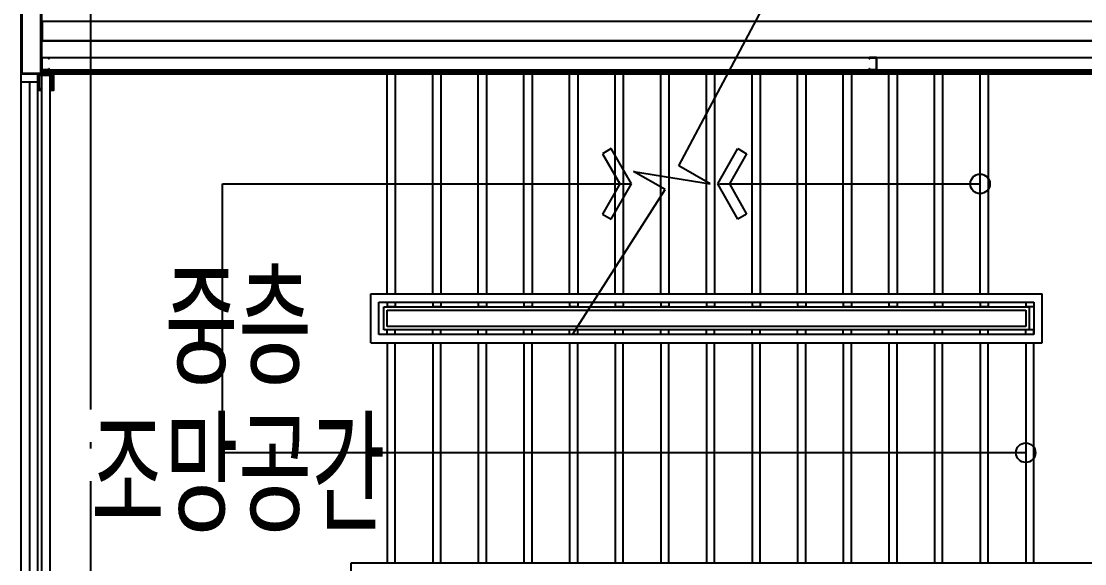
# Model space of a CAD drawing. Header units: millimetres. Extents: x -168200 to 672800, y -7409 to 118800.
# Drawn here: x 259275 to 265802, y 62394 to 65723 of the extents above; entities that cross this region are included whole.
import ezdxf
from ezdxf.enums import TextEntityAlignment as Align

# ---------------------------------------------------------------- set-up
doc = ezdxf.new("R2010")
doc.units = ezdxf.units.MM
doc.header["$LTSCALE"] = 200
doc.linetypes.add('CEN-GAUN', pattern=[32.2, 30, -1, 0.2, -1])
for name, color, linetype in [('1 BA', 9, 'Continuous'), ('1 CEN', 15, 'CEN-GAUN'), ('1 RM', 8, 'Continuous')]:
    doc.layers.add(name, color=color, linetype=linetype)
doc.styles.add('스타일1', font='malgun.ttf')

msp = doc.modelspace()

# ---------------------------------------------------------------- linework, layer by layer
at = {"layer": '1 BA'}
for p, q in [((259275, 65400), (259275, 73325)), ((259279, 73321), (259279, 65404)), ((259396, 65404), (259396, 73321)), ((259400, 73325), (259400, 65400)), ((263310.6, 64836.4), (263822.6, 65798.2)), ((259400, 65600), (259400, 65725)), ((259400, 65662.5), (259404, 65662.5)), ((259404, 65662.5), (259400, 65662.5)), ((268071, 65721), (259404, 65721)), ((259404, 65721), (259404, 65662.5)), ((259404, 65662.5), (259404, 65604)), ((268075, 65600), (259400, 65600)), ((259404, 65604), (268071, 65604)), ((259279, 65404), (259396, 65404)), ((259400, 65425), (267255, 65425)), ((259400, 65412.5), (267267.5, 65412.5)), ((259400, 65400), (259275, 65400)), ((259275, 65400), (259375, 65400)), ((259275, 57500), (259275, 65400)), ((259275, 65400), (259375, 65400)), ((259275, 65350), (259275, 65400)), ((259375, 65350), (259275, 65350)), ((259325, 65350), (259325, 57525)), ((259375, 65400), (259375, 57500)), ((259375, 65400), (259375, 65350)), ((259400, 65400), (267280, 65400)), ((259400, 65385), (259400, 57515)), ((259450, 65385), (259450, 57515)), ((261520, 64050), (261520, 65400)), ((261520, 65400), (261570, 65400)), ((261570, 65400), (261570, 64050)), ((261800, 64050), (261800, 65400)), ((261800, 65400), (261850, 65400)), ((261850, 65400), (261850, 64050)), ((262080, 64050), (262080, 65400)), ((262080, 65400), (262130, 65400)), ((262130, 65400), (262130, 64050)), ((262360, 64050), (262360, 65400)), ((262360, 65400), (262410, 65400)), ((262410, 65400), (262410, 64050)), ((262640, 64050), (262640, 65400)), ((262640, 65400), (262690, 65400)), ((262690, 65400), (262690, 64050)), ((262920, 64050), (262920, 65400)), ((262920, 65400), (262970, 65400)), ((262970, 65400), (262970, 64050)), ((263200, 64050), (263200, 65400)), ((263200, 65400), (263250, 65400)), ((263250, 65400), (263250, 64050)), ((263480, 64050), (263480, 65400)), ((263480, 65400), (263530, 65400)), ((263530, 65400), (263530, 64050)), ((263760, 64050), (263760, 65400)), ((263760, 65400), (263810, 65400)), ((263810, 65400), (263810, 64050)), ((264040, 64050), (264040, 65400)), ((264040, 65400), (264090, 65400)), ((264090, 65400), (264090, 64050)), ((264320, 64050), (264320, 65400)), ((264320, 65400), (264370, 65400)), ((264370, 65400), (264370, 64050)), ((264600, 64050), (264600, 65400)), ((264600, 65400), (264650, 65400)), ((264650, 65400), (264650, 64050)), ((264880, 64050), (264880, 65400)), ((264880, 65400), (264930, 65400)), ((264930, 65400), (264930, 64050)), ((265160, 64050), (265160, 65400)), ((265160, 65400), (265210, 65400)), ((265210, 65400), (265210, 64050)), ((262896.3, 64941.5), (262842.9, 64910.4)), ((262842.9, 64910.4), (262948.9, 64725)), ((263020, 64725), (262896.3, 64941.5)), ((263550, 64725), (263673.7, 64941.5)), ((263727.1, 64910.4), (263621.1, 64725)), ((263673.7, 64941.5), (263727.1, 64910.4)), ((263503.6, 64725), (263310.6, 64836.4)), ((263226.3, 64690.4), (263033.3, 64801.8)), ((263033.3, 64801.8), (263503.6, 64725)), ((260510, 63075), (260510, 64725)), ((260510, 64725), (263010, 64725)), ((262658.5, 63800), (263226.3, 64690.4)), ((262948.9, 64725), (262842.9, 64539.6)), ((262896.3, 64508.5), (263020, 64725)), ((263673.7, 64508.5), (263550, 64725)), ((263560, 64725), (265160, 64725)), ((263621.1, 64725), (263727.1, 64539.6)), ((261520, 64505), (261520, 64505)), ((262640, 64505), (262640, 64505)), ((262842.9, 64539.6), (262896.3, 64508.5)), ((263727.1, 64539.6), (263673.7, 64508.5)), ((261420, 64050), (265540, 64050)), ((261420, 63750), (261420, 64050)), ((265540, 63750), (265540, 64050)), ((261470, 63800), (261470, 64000)), ((261470, 64000), (265490, 64000)), ((261500, 63830), (261500, 63970)), ((261500, 63970), (265460, 63970)), ((261520, 64000), (261520, 63970)), ((261570, 63970), (261520, 63970)), ((261570, 64000), (261570, 63970)), ((261800, 64000), (261800, 63970)), ((261850, 63970), (261800, 63970)), ((261850, 64000), (261850, 63970)), ((262080, 64000), (262080, 63970)), ((262130, 63970), (262080, 63970)), ((262130, 64000), (262130, 63970)), ((262360, 64000), (262360, 63970)), ((262410, 63970), (262360, 63970)), ((262410, 64000), (262410, 63970)), ((262640, 64000), (262640, 63970)), ((262690, 63970), (262640, 63970)), ((262690, 64000), (262690, 63970)), ((262920, 64000), (262920, 63970)), ((262970, 63970), (262920, 63970)), ((262970, 64000), (262970, 63970)), ((263200, 64000), (263200, 63970)), ((263250, 63970), (263200, 63970)), ((263250, 64000), (263250, 63970)), ((263480, 64000), (263480, 63970)), ((263530, 63970), (263480, 63970)), ((263530, 64000), (263530, 63970)), ((263760, 64000), (263760, 63970)), ((263810, 63970), (263760, 63970)), ((263810, 64000), (263810, 63970)), ((264040, 64000), (264040, 63970)), ((264090, 63970), (264040, 63970)), ((264090, 64000), (264090, 63970)), ((264320, 64000), (264320, 63970)), ((264370, 63970), (264320, 63970)), ((264370, 64000), (264370, 63970)), ((264600, 64000), (264600, 63970)), ((264650, 63970), (264600, 63970)), ((264650, 64000), (264650, 63970)), ((264880, 64000), (264880, 63970)), ((264930, 63970), (264880, 63970)), ((264930, 64000), (264930, 63970)), ((265160, 64000), (265160, 63970)), ((265210, 63970), (265160, 63970)), ((265210, 64000), (265210, 63970)), ((265440, 64000), (265440, 63970)), ((265440, 64000), (265440, 63970)), ((265490, 63970), (265440, 63970)), ((265490, 63970), (265440, 63970)), ((265490, 63970), (265440, 63970)), ((265460, 63970), (265460, 63830)), ((265490, 64000), (265490, 63970)), ((265490, 64000), (265490, 63970)), ((265490, 64000), (265490, 63970)), ((265490, 64000), (265490, 63800)), ((261520, 63850), (261520, 63950)), ((261520, 63950), (265440, 63950)), ((265440, 63950), (265440, 63850)), ((265440, 63850), (261520, 63850)), ((265490, 63800), (261470, 63800)), ((265460, 63830), (261500, 63830)), ((261520, 63800), (261520, 63830)), ((261570, 63830), (261520, 63830)), ((261570, 63800), (261570, 63830)), ((261800, 63800), (261800, 63830)), ((261850, 63830), (261800, 63830)), ((261850, 63800), (261850, 63830)), ((262080, 63800), (262080, 63830)), ((262130, 63830), (262080, 63830)), ((262130, 63800), (262130, 63830)), ((262360, 63800), (262360, 63830)), ((262410, 63830), (262360, 63830)), ((262410, 63800), (262410, 63830)), ((262640, 63800), (262640, 63830)), ((262690, 63830), (262640, 63830)), ((262690, 63800), (262690, 63830)), ((262920, 63800), (262920, 63830)), ((262970, 63830), (262920, 63830)), ((262970, 63800), (262970, 63830)), ((263200, 63800), (263200, 63830)), ((263250, 63830), (263200, 63830)), ((263250, 63800), (263250, 63830)), ((263480, 63800), (263480, 63830)), ((263530, 63830), (263480, 63830)), ((263530, 63800), (263530, 63830)), ((263760, 63800), (263760, 63830)), ((263810, 63830), (263760, 63830)), ((263810, 63800), (263810, 63830)), ((264040, 63800), (264040, 63830)), ((264090, 63830), (264040, 63830)), ((264090, 63800), (264090, 63830)), ((264320, 63800), (264320, 63830)), ((264370, 63830), (264320, 63830)), ((264370, 63800), (264370, 63830)), ((264600, 63800), (264600, 63830)), ((264650, 63830), (264600, 63830)), ((264650, 63800), (264650, 63830)), ((264880, 63800), (264880, 63830)), ((264930, 63830), (264880, 63830)), ((264930, 63800), (264930, 63830)), ((265160, 63800), (265160, 63830)), ((265210, 63830), (265160, 63830)), ((265210, 63800), (265210, 63830)), ((265440, 63800), (265440, 63830)), ((265440, 63800), (265440, 63830)), ((265490, 63830), (265440, 63830)), ((265490, 63830), (265440, 63830)), ((265490, 63830), (265440, 63830)), ((265490, 63800), (265490, 63830)), ((265490, 63800), (265490, 63830)), ((265490, 63800), (265490, 63830)), ((261420, 63750), (265540, 63750)), ((261520, 63750), (261520, 62400)), ((261570, 62400), (261570, 63750)), ((261800, 63750), (261800, 62400)), ((261850, 62400), (261850, 63750)), ((262080, 63750), (262080, 62400)), ((262130, 62400), (262130, 63750)), ((262360, 63750), (262360, 62400)), ((262410, 62400), (262410, 63750)), ((262640, 63750), (262640, 62400)), ((262690, 62400), (262690, 63750)), ((262920, 63750), (262920, 62400)), ((262970, 62400), (262970, 63750)), ((263200, 63750), (263200, 62400)), ((263250, 62400), (263250, 63750)), ((263480, 63750), (263480, 62400)), ((263530, 62400), (263530, 63750)), ((263760, 63750), (263760, 62400)), ((263810, 62400), (263810, 63750)), ((264040, 63750), (264040, 62400)), ((264090, 62400), (264090, 63750)), ((264320, 63750), (264320, 62400)), ((264370, 62400), (264370, 63750)), ((264600, 63750), (264600, 62400)), ((264650, 62400), (264650, 63750)), ((264880, 63750), (264880, 62400)), ((264930, 62400), (264930, 63750)), ((265160, 63750), (265160, 62400)), ((265210, 62400), (265210, 63750)), ((265440, 63750), (265440, 62400)), ((265490, 62400), (265490, 63750)), ((261520, 63272.5), (261520, 63272.5)), ((262640, 63272.5), (262640, 63272.5)), ((263480, 63272.5), (263480, 63272.5)), ((264320, 63272.5), (264320, 63272.5)), ((265440, 63075), (260510, 63075)), ((261300, 62200), (261300, 62400)), ((261300, 62400), (267280, 62400)), ((261520, 62400), (261570, 62400)), ((261800, 62400), (261850, 62400)), ((262080, 62400), (262130, 62400)), ((262360, 62400), (262410, 62400)), ((262640, 62400), (262690, 62400)), ((262920, 62400), (262970, 62400)), ((263200, 62400), (263250, 62400)), ((263480, 62400), (263530, 62400)), ((263760, 62400), (263810, 62400)), ((264040, 62400), (264090, 62400)), ((264320, 62400), (264370, 62400)), ((264600, 62400), (264650, 62400)), ((264880, 62400), (264930, 62400)), ((265160, 62400), (265210, 62400)), ((265440, 62400), (265490, 62400))]:
    msp.add_line(p, q, dxfattribs=at)
at = {"layer": '1 BA', "ltscale": 0.5}
for p, q in [((259395, 65300), (259395, 65309.6)), ((259455, 65300), (259455, 65309.6))]:
    msp.add_line(p, q, dxfattribs=at)
at = {"layer": '1 BA'}
msp.add_lwpolyline([(259400, 65500), (267180, 65500), (267180, 65600)], dxfattribs=at)
for points in [[(259444.2, 65433), (259445, 65433), (259445, 65425), (259400, 65425), (259400, 65500), (259445, 65500), (259445, 65492), (259444.2, 65492), (259444.2, 65499.2), (259400.8, 65499.2), (259400.8, 65425.8), (259444.2, 65425.8)], [(264480.8, 65433), (264480, 65433), (264480, 65425), (264525, 65425), (264525, 65500), (264480, 65500), (264480, 65492), (264480.8, 65492), (264480.8, 65499.2), (264524.2, 65499.2), (264524.2, 65425.8), (264480.8, 65425.8)]]:
    msp.add_lwpolyline(points, close=True, dxfattribs=at)
at = {"layer": '1 BA', "ltscale": 0.5}
for points in [[(259455, 65300), (259475, 65300), (259475, 65400), (259375, 65400), (259375, 65300), (259395, 65300)], [(259455, 65309.6), (259465, 65309.6), (259465, 65390), (259385, 65390), (259385, 65309.6), (259395, 65309.6)]]:
    msp.add_lwpolyline(points, dxfattribs=at)
at = {"layer": '1 BA'}
for centre in [(265160, 64725), (265440, 63075)]:
    msp.add_circle(centre, 60, dxfattribs=at)
at = {"layer": '1 CEN'}
msp.add_line((259700, 95100), (259700, 32900), dxfattribs=at)

# ---------------------------------------------------------------- texts
at = {"layer": '1 RM', "style": '스타일1', "width": 0.6}
for s, p in [('중층', (260607.4, 63868)), ('조망공간', (260607.4, 62962.5))]:
    msp.add_text(s, height=600, dxfattribs=at).set_placement(p, align=Align.MIDDLE)

doc.saveas('drawing.dxf')
